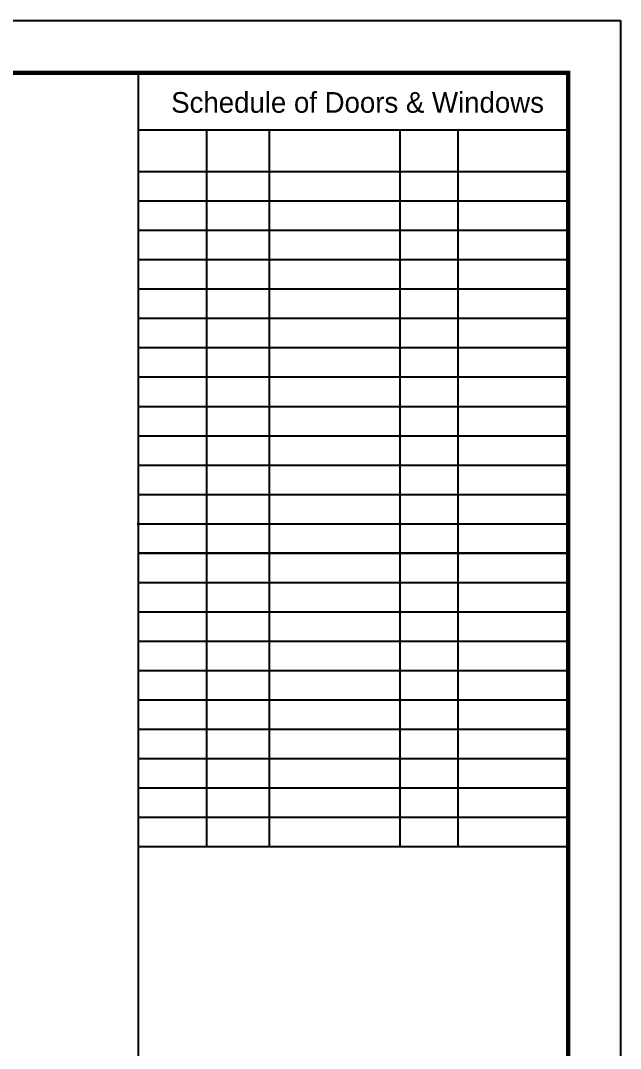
# Model space of a CAD drawing. Extents: x 10753 to 18704, y -5361 to 1140.
# Drawn here: x 11747.5 to 11851.6, y -3661.9 to -3483.5 of the extents above; entities that cross this region are included whole.
import ezdxf
from ezdxf.enums import TextEntityAlignment as Align

# ---------------------------------------------------------------- set-up
doc = ezdxf.new("R2010")
doc.units = 0
doc.header["$LTSCALE"] = 30
doc.header["$MEASUREMENT"] = 0
doc.layers.add('SEAL', color=1, linetype='CONTINUOUS')
doc.layers.add('WL', color=9, linetype='CONTINUOUS')
doc.styles.add('SEAL TEXT', font='stylu.ttf', dxfattribs={"height": 6})

msp = doc.modelspace()

# ---------------------------------------------------------------- linework, layer by layer
at = {"layer": 'SEAL', "color": 1}
for p, q in [((11767.87534, -3492.60586), (11767.87534, -3873.67425)), ((11842.5734, -3492.60586), (11767.87534, -3492.60586)), ((11842.5734, -3492.60586), (11767.87534, -3492.60586)), ((11767.87534, -3502.47735), (11842.5734, -3502.47735)), ((11779.75912, -3502.47735), (11779.75912, -3626.87021)), ((11790.63797, -3502.47735), (11790.63797, -3626.87021)), ((11813.31509, -3502.47735), (11813.31509, -3626.87021)), ((11823.38985, -3502.47735), (11823.38985, -3626.87021)), ((11767.87534, -3509.73006), (11842.5734, -3509.73006)), ((11767.87534, -3514.82311), (11842.5734, -3514.82311)), ((11767.87534, -3519.91616), (11842.5734, -3519.91616)), ((11767.87534, -3525.00921), (11842.5734, -3525.00921)), ((11767.87534, -3530.10226), (11842.5734, -3530.10226)), ((11767.87534, -3535.19531), (11842.5734, -3535.19531)), ((11767.87534, -3540.28836), (11842.5734, -3540.28836)), ((11767.87534, -3545.38141), (11842.5734, -3545.38141)), ((11767.87534, -3550.47446), (11842.5734, -3550.47446)), ((11767.87534, -3555.56751), (11842.5734, -3555.56751)), ((11767.87534, -3560.66056), (11842.5734, -3560.66056)), ((11767.87534, -3565.75361), (11842.5734, -3565.75361)), ((11767.72482, -3570.84666), (11842.42289, -3570.84666)), ((11767.72482, -3570.84666), (11825.34936, -3570.84666)), ((11767.72482, -3570.84666), (11842.42289, -3570.84666)), ((11767.87534, -3570.84666), (11842.5734, -3570.84666)), ((11767.87534, -3570.84666), (11842.5734, -3570.84666)), ((11842.5734, -3575.93971), (11767.87534, -3575.93971)), ((11767.87534, -3575.93971), (11842.5734, -3575.93971)), ((11767.87534, -3581.03276), (11842.5734, -3581.03276)), ((11767.87534, -3586.12581), (11842.5734, -3586.12581)), ((11767.87534, -3591.21886), (11842.5734, -3591.21886)), ((11767.87534, -3596.31191), (11842.5734, -3596.31191)), ((11767.87534, -3601.40496), (11842.5734, -3601.40496)), ((11767.87534, -3606.49801), (11842.5734, -3606.49801)), ((11767.87534, -3611.59106), (11842.5734, -3611.59106)), ((11767.87534, -3616.68411), (11842.5734, -3616.68411)), ((11767.87534, -3621.77716), (11842.5734, -3621.77716)), ((11767.87534, -3626.87021), (11842.5734, -3626.87021))]:
    msp.add_line(p, q, dxfattribs=at)
msp.add_lwpolyline([(11851.64646, -3483.53281), (11851.64646, -3882.7473), (11257.02922, -3882.7473), (11257.02922, -3483.53281)], close=True, dxfattribs=at)
at = {"layer": 'WL', "const_width": 0.75609}
msp.add_lwpolyline([(11842.5734, -3492.60586), (11842.5734, -3873.67425), (11266.10227, -3873.67425), (11266.10227, -3492.60586)], close=True, dxfattribs=at)

# ---------------------------------------------------------------- texts
at = {"layer": 'SEAL', "color": 1, "style": 'SEAL TEXT'}
msp.add_text('Schedule of Doors & Windows', height=3.5837317, dxfattribs=at).set_placement((11805.99931, -3499.52858), align=Align.CENTER)

doc.saveas('drawing.dxf')
